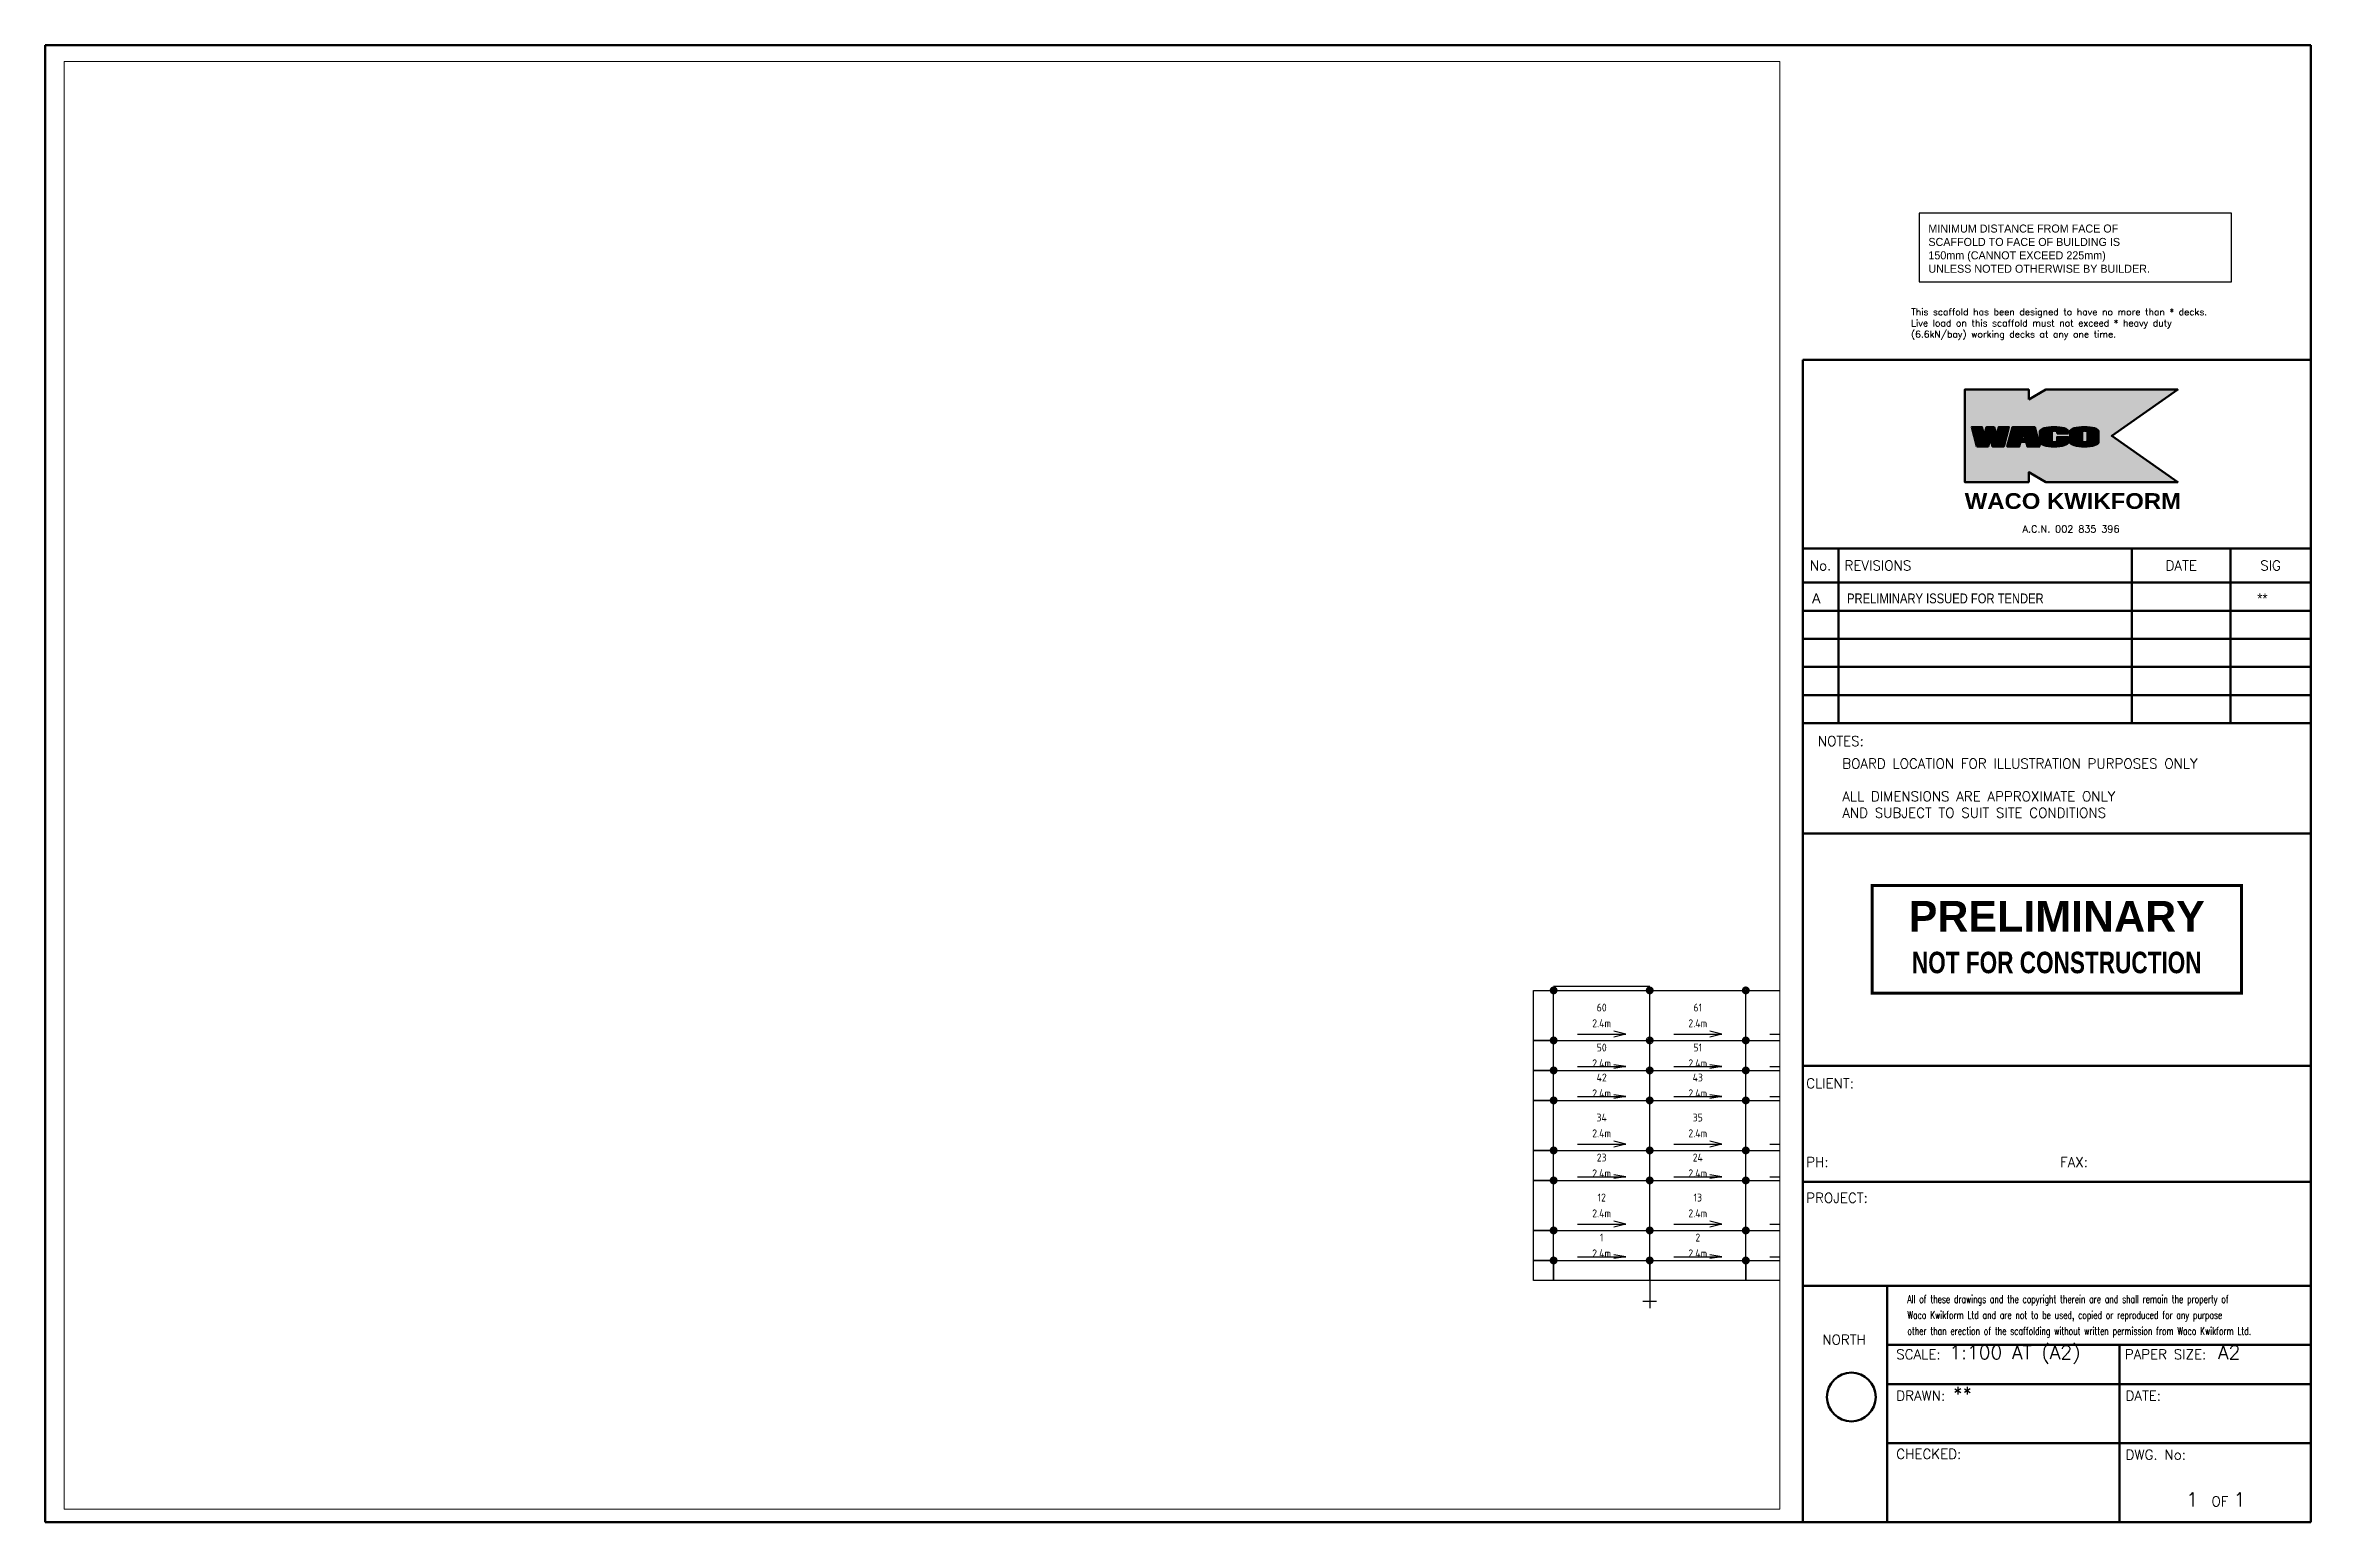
# Paper-space layout 'WACO Kwikform A2 Drawing Sheet No Ledgen' of a CAD drawing. Header units: millimetres. Extents: x 0 to 575, y 0 to 375.
# The model-space entities are those that its viewports show. They can reach past a viewport. Long polylines and large blocks are cut down to what shows.
import ezdxf
from ezdxf.enums import TextEntityAlignment as Align

# ---------------------------------------------------------------- set-up
doc = ezdxf.new("R2010")
doc.units = ezdxf.units.MM
doc.linetypes.add('KwikScaf_DASHED', pattern=[3.75, 2.5, -1.25])
doc.linetypes.add('KwikScaf_Line', pattern=[1, 1, 0])
doc.layers.get('0').update_dxf_attribs({"linetype": 'CONTINUOUS'})
for name, color, linetype in [('DISTANCE', 3, 'CONTINUOUS'), ('KwikScaf Schematic', 7, 'CONTINUOUS'), ('PRELIMINARY', 7, 'CONTINUOUS'), ('RED', 8, 'CONTINUOUS')]:
    doc.layers.add(name, color=color, linetype=linetype)
for name, color, linetype, lineweight in [('Sheet 018', 10, 'CONTINUOUS', 18), ('Sheet 025', 7, 'CONTINUOUS', 25), ('Sheet 035', 5, 'CONTINUOUS', 35), ('Sheet 050', 130, 'CONTINUOUS', 50), ('Sheet 070', 180, 'CONTINUOUS', 70)]:
    doc.layers.add(name, color=color, linetype=linetype, lineweight=lineweight)
doc.layers.add('Viewport', color=7, linetype='CONTINUOUS', plot=False)
doc.styles.add('ARCH', font='archd.shx', dxfattribs={"height": 250})
doc.styles.add('KwikScaf ISO', font='isocp.shx')
doc.styles.add('ROMANS', font='romans')
doc.styles.add('STAMP', font='ARIALBD.TTF')
doc.styles.add('WACO', font='ariblk.TTF')
pattern_1 = [(0, (0, 0), (0, 0.174625), [0.127, -0.047625]), (90, (0, 0), (-0.174625, 1e-17), [0.127, -0.047625])]

# ---------------------------------------------------------------- blocks, each defined once
blk = doc.blocks.new('REVDES')
at = {"style": 'ARCH'}
for tag, p in [('01', (2.31, 1.87)), ('03', (87.68, 1.87)), ('04', (115.37, 1.87))]:
    blk.add_attdef(tag, p, '', height=2.5, dxfattribs=at)
at = {"style": 'ARCH', "width": 0.85}
blk.add_attdef('02', (11.25, 1.87), '', height=2.5, dxfattribs=at)
blk = doc.blocks.new('PREL')
at = {"layer": 'RED', "const_width": 100}
blk.add_lwpolyline([(6000, 1750), (-6000, 1750), (-6000, -1750), (6000, -1750)], close=True, dxfattribs=at)
at = {"layer": 'RED', "style": 'STAMP'}
blk.add_text('PRELIMINARY', height=1000, dxfattribs=at).set_placement((0, 750), align=Align.MIDDLE)
at = {"layer": 'RED', "style": 'STAMP', "width": 0.75}
blk.add_text('NOT FOR CONSTRUCTION', height=700, dxfattribs=at).set_placement((0, -750), align=Align.MIDDLE)
blk = doc.blocks.new('REVISED TITLE')
at = {"layer": 'Sheet 025', "style": 'ROMANS'}
for s, p in [('CLIENT:', (-128.05, 110.15)), ('PH:', (-128.05, 90.15)), ('FAX:', (-63.6, 90.15)), ('PROJECT:', (-128.05, 81.06)), ('SCALE:', (-105.19, 41.33)), ('PAPER SIZE:', (-47.19, 41.33)), ('DRAWN:', (-105.19, 30.85)), ('DATE:', (-46.99, 30.85)), ('CHECKED:', (-105.19, 16.04)), ('DWG. No:', (-46.99, 15.86)), ('OF', (-25.18, 3.98))]:
    blk.add_text(s, height=2.5, dxfattribs=at).set_placement(p)
at = {"layer": 'Sheet 035', "style": 'ROMANS'}
for tag, p in [('CLIENT_CONTACT', (-110.61, 110.15)), ('ADDRESS_STREET', (-110.61, 100.15)), ('COMPANY', (-110.61, 105.15)), ('CITY', (-110.61, 95.15)), ('PHONE_NO.', (-110.61, 90.15)), ('FAX_NO.', (-46.16, 90.15)), ('PROJECT_TITLE:', (-110.61, 81.06)), ('PROJECT_DESCRIPTION', (-110.61, 76.06)), ('PROJECT_DESCRIPTION_2', (-110.61, 71.06)), ('PROJECT_DESCRIPTION_3', (-110.61, 66.06)), ('PROJECT_DESCRIPTION_4', (-110.61, 61.06)), ('SCALE', (-91.76, 41.33)), ('PAPER_SIZE', (-23.56, 41.33)), ('DRAFTSMAN', (-90.76, 30.85)), ('DATE', (-35.55, 30.85)), ('DWG_NO', (-46.15, 9.93))]:
    blk.add_attdef(tag, p, '', height=3.5, dxfattribs=at)
for tag, p in [('PAGE_NO.', (-30.05, 3.98)), ('OF_PAGES.', (-18.05, 3.98))]:
    blk.add_attdef(tag, text='', height=3.5, dxfattribs=at).set_placement(p, align=Align.CENTER)

msp = doc.modelspace()

# ---------------------------------------------------------------- linework, layer by layer
at = {"layer": 'KwikScaf Schematic', "color": 3, "linetype": 'KwikScaf_Line'}
for p, q in [((45944, 11037), (45944, 12307)), ((45944, 12307), (46452, 12307)), ((46452, 12307), (48891, 12307)), ((46452, 11037), (46452, 12307)), ((48891, 11037), (48891, 12307)), ((48891, 12307), (51330, 12307)), ((51330, 11037), (51330, 12307)), ((51330, 12307), (53769, 12307)), ((45944, 10275), (45944, 11037)), ((45944, 11037), (46452, 11037)), ((46452, 11037), (45944, 11037)), ((46452, 11037), (48891, 11037)), ((46452, 10275), (46452, 11037)), ((47062, 11196), (48282, 11196)), ((48282, 11196), (47977, 11275)), ((48282, 11196), (47977, 11117)), ((48891, 10275), (48891, 11037)), ((48891, 11037), (51330, 11037)), ((49501, 11196), (50721, 11196)), ((50721, 11196), (50416, 11275)), ((50721, 11196), (50416, 11117)), ((51330, 10275), (51330, 11037)), ((51330, 11037), (53769, 11037)), ((51940, 11196), (53160, 11196)), ((47062, 10371), (48282, 10371)), ((48282, 10371), (47977, 10418)), ((48282, 10371), (47977, 10323)), ((49501, 10371), (50721, 10371)), ((50721, 10371), (50416, 10418)), ((50721, 10371), (50416, 10323)), ((51940, 10371), (53160, 10371)), ((45944, 9513), (45944, 10275)), ((45944, 10275), (46452, 10275)), ((46452, 10275), (45944, 10275)), ((46452, 10275), (48891, 10275)), ((46452, 9513), (46452, 10275)), ((48891, 9513), (48891, 10275)), ((48891, 10275), (51330, 10275)), ((51330, 9513), (51330, 10275)), ((51330, 10275), (53769, 10275)), ((46452, 9513), (45944, 9513)), ((45944, 8243), (45944, 9513)), ((45944, 9513), (46452, 9513)), ((46452, 9513), (48891, 9513)), ((46452, 8243), (46452, 9513)), ((47062, 9609), (48282, 9609)), ((48282, 9609), (47977, 9656)), ((48282, 9609), (47977, 9561)), ((48891, 8243), (48891, 9513)), ((48891, 9513), (51330, 9513)), ((49501, 9609), (50721, 9609)), ((50721, 9609), (50416, 9656)), ((50721, 9609), (50416, 9561)), ((51330, 8243), (51330, 9513)), ((51330, 9513), (53769, 9513)), ((51940, 9609), (53160, 9609)), ((46452, 8243), (45944, 8243)), ((45944, 7481), (45944, 8243)), ((45944, 8243), (46452, 8243)), ((46452, 8243), (48891, 8243)), ((46452, 7481), (46452, 8243)), ((47062, 8402), (48282, 8402)), ((48282, 8402), (47977, 8481)), ((48282, 8402), (47977, 8323)), ((48891, 7481), (48891, 8243)), ((48891, 8243), (51330, 8243)), ((49501, 8402), (50721, 8402)), ((50721, 8402), (50416, 8481)), ((50721, 8402), (50416, 8323)), ((51330, 7481), (51330, 8243)), ((51330, 8243), (53769, 8243)), ((51940, 8402), (53160, 8402)), ((45944, 6211), (45944, 7481)), ((45944, 7481), (46452, 7481)), ((46452, 7481), (45944, 7481)), ((46452, 7481), (48891, 7481)), ((46452, 6211), (46452, 7481)), ((47062, 7577), (48282, 7577)), ((48282, 7577), (47977, 7624)), ((48282, 7577), (47977, 7529)), ((48891, 6211), (48891, 7481)), ((48891, 7481), (51330, 7481)), ((49501, 7577), (50721, 7577)), ((50721, 7577), (50416, 7624)), ((50721, 7577), (50416, 7529)), ((51330, 6211), (51330, 7481)), ((51330, 7481), (53769, 7481)), ((51940, 7577), (53160, 7577)), ((47062, 6370), (48282, 6370)), ((48282, 6370), (47977, 6449)), ((48282, 6370), (47977, 6291)), ((49501, 6370), (50721, 6370)), ((50721, 6370), (50416, 6449)), ((50721, 6370), (50416, 6291)), ((51940, 6370), (53160, 6370)), ((45944, 5449), (45944, 6211)), ((45944, 6211), (46452, 6211)), ((46452, 6211), (45944, 6211)), ((46452, 6211), (48891, 6211)), ((46452, 5449), (46452, 6211)), ((48891, 5449), (48891, 6211)), ((48891, 6211), (51330, 6211)), ((51330, 5449), (51330, 6211)), ((51330, 6211), (53769, 6211)), ((46452, 5449), (45944, 5449)), ((45944, 4941), (45944, 5449)), ((45944, 5449), (46452, 5449)), ((46452, 5449), (48891, 5449)), ((46452, 4941), (46452, 5449)), ((46452, 5449), (46452, 4941)), ((47062, 5545), (48282, 5545)), ((48282, 5545), (47977, 5592)), ((48282, 5545), (47977, 5497)), ((48891, 5449), (48891, 4941)), ((48891, 5449), (51330, 5449)), ((48891, 4941), (48891, 5449)), ((49501, 5545), (50721, 5545)), ((50721, 5545), (50416, 5592)), ((50721, 5545), (50416, 5497)), ((51330, 5449), (51330, 4941)), ((51330, 5449), (53769, 5449)), ((51330, 4941), (51330, 5449)), ((51940, 5545), (53160, 5545)), ((46452, 4941), (45944, 4941)), ((48891, 4941), (46452, 4941)), ((48891, 4941), (48891, 4241)), ((51330, 4941), (48891, 4941)), ((53769, 4941), (51330, 4941)), ((48716, 4416), (49066, 4416))]:
    msp.add_line(p, q, dxfattribs=at)
at = {"layer": 'KwikScaf Schematic', "color": 3, "linetype": 'KwikScaf_DASHED'}
msp.add_line((48891, 12407), (46452, 12407), dxfattribs=at)
at = {"layer": 'KwikScaf Schematic', "color": 3, "linetype": 'KwikScaf_Line', "const_width": 100}
for points in [[(46452, 12357, -0.198912), (46488, 12343, -0.198912), (46502, 12307, -0.198912), (46488, 12272, -0.198912), (46452, 12257, -0.198912), (46417, 12272, -0.198912), (46402, 12307, -0.198912), (46417, 12343, -0.198912)], [(48891, 12357, -0.198912), (48927, 12343, -0.198912), (48941, 12307, -0.198912), (48927, 12272, -0.198912), (48891, 12257, -0.198912), (48856, 12272, -0.198912), (48841, 12307, -0.198912), (48856, 12343, -0.198912)], [(51330, 12357, -0.198912), (51366, 12343, -0.198912), (51380, 12307, -0.198912), (51366, 12272, -0.198912), (51330, 12257, -0.198912), (51295, 12272, -0.198912), (51280, 12307, -0.198912), (51295, 12343, -0.198912)], [(46452, 11087, -0.198912), (46488, 11073, -0.198912), (46502, 11037, -0.198912), (46488, 11002, -0.198912), (46452, 10987, -0.198912), (46417, 11002, -0.198912), (46402, 11037, -0.198912), (46417, 11073, -0.198912)], [(48891, 11087, -0.198912), (48927, 11073, -0.198912), (48941, 11037, -0.198912), (48927, 11002, -0.198912), (48891, 10987, -0.198912), (48856, 11002, -0.198912), (48841, 11037, -0.198912), (48856, 11073, -0.198912)], [(51330, 11087, -0.198912), (51366, 11073, -0.198912), (51380, 11037, -0.198912), (51366, 11002, -0.198912), (51330, 10987, -0.198912), (51295, 11002, -0.198912), (51280, 11037, -0.198912), (51295, 11073, -0.198912)], [(46452, 10325, -0.198912), (46488, 10311, -0.198912), (46502, 10275, -0.198912), (46488, 10240, -0.198912), (46452, 10225, -0.198912), (46417, 10240, -0.198912), (46402, 10275, -0.198912), (46417, 10311, -0.198912)], [(48891, 10325, -0.198912), (48927, 10311, -0.198912), (48941, 10275, -0.198912), (48927, 10240, -0.198912), (48891, 10225, -0.198912), (48856, 10240, -0.198912), (48841, 10275, -0.198912), (48856, 10311, -0.198912)], [(51330, 10325, -0.198912), (51366, 10311, -0.198912), (51380, 10275, -0.198912), (51366, 10240, -0.198912), (51330, 10225, -0.198912), (51295, 10240, -0.198912), (51280, 10275, -0.198912), (51295, 10311, -0.198912)], [(46452, 9563, -0.198912), (46488, 9549, -0.198912), (46502, 9513, -0.198912), (46488, 9478, -0.198912), (46452, 9463, -0.198912), (46417, 9478, -0.198912), (46402, 9513, -0.198912), (46417, 9549, -0.198912)], [(46452, 9563, -0.198912), (46488, 9549, -0.198912), (46502, 9513, -0.198912), (46488, 9478, -0.198912), (46452, 9463, -0.198912), (46417, 9478, -0.198912), (46402, 9513, -0.198912), (46417, 9549, -0.198912)], [(48891, 9563, -0.198912), (48927, 9549, -0.198912), (48941, 9513, -0.198912), (48927, 9478, -0.198912), (48891, 9463, -0.198912), (48856, 9478, -0.198912), (48841, 9513, -0.198912), (48856, 9549, -0.198912)], [(48891, 9563, -0.198912), (48927, 9549, -0.198912), (48941, 9513, -0.198912), (48927, 9478, -0.198912), (48891, 9463, -0.198912), (48856, 9478, -0.198912), (48841, 9513, -0.198912), (48856, 9549, -0.198912)], [(51330, 9563, -0.198912), (51366, 9549, -0.198912), (51380, 9513, -0.198912), (51366, 9478, -0.198912), (51330, 9463, -0.198912), (51295, 9478, -0.198912), (51280, 9513, -0.198912), (51295, 9549, -0.198912)], [(51330, 9563, -0.198912), (51366, 9549, -0.198912), (51380, 9513, -0.198912), (51366, 9478, -0.198912), (51330, 9463, -0.198912), (51295, 9478, -0.198912), (51280, 9513, -0.198912), (51295, 9549, -0.198912)], [(46452, 8293, -0.198912), (46488, 8279, -0.198912), (46502, 8243, -0.198912), (46488, 8208, -0.198912), (46452, 8193, -0.198912), (46417, 8208, -0.198912), (46402, 8243, -0.198912), (46417, 8279, -0.198912)], [(48891, 8293, -0.198912), (48927, 8279, -0.198912), (48941, 8243, -0.198912), (48927, 8208, -0.198912), (48891, 8193, -0.198912), (48856, 8208, -0.198912), (48841, 8243, -0.198912), (48856, 8279, -0.198912)], [(51330, 8293, -0.198912), (51366, 8279, -0.198912), (51380, 8243, -0.198912), (51366, 8208, -0.198912), (51330, 8193, -0.198912), (51295, 8208, -0.198912), (51280, 8243, -0.198912), (51295, 8279, -0.198912)], [(46452, 7531, -0.198912), (46488, 7517, -0.198912), (46502, 7481, -0.198912), (46488, 7446, -0.198912), (46452, 7431, -0.198912), (46417, 7446, -0.198912), (46402, 7481, -0.198912), (46417, 7517, -0.198912)], [(46452, 7531, -0.198912), (46488, 7517, -0.198912), (46502, 7481, -0.198912), (46488, 7446, -0.198912), (46452, 7431, -0.198912), (46417, 7446, -0.198912), (46402, 7481, -0.198912), (46417, 7517, -0.198912)], [(48891, 7531, -0.198912), (48927, 7517, -0.198912), (48941, 7481, -0.198912), (48927, 7446, -0.198912), (48891, 7431, -0.198912), (48856, 7446, -0.198912), (48841, 7481, -0.198912), (48856, 7517, -0.198912)], [(48891, 7531, -0.198912), (48927, 7517, -0.198912), (48941, 7481, -0.198912), (48927, 7446, -0.198912), (48891, 7431, -0.198912), (48856, 7446, -0.198912), (48841, 7481, -0.198912), (48856, 7517, -0.198912)], [(51330, 7531, -0.198912), (51366, 7517, -0.198912), (51380, 7481, -0.198912), (51366, 7446, -0.198912), (51330, 7431, -0.198912), (51295, 7446, -0.198912), (51280, 7481, -0.198912), (51295, 7517, -0.198912)], [(51330, 7531, -0.198912), (51366, 7517, -0.198912), (51380, 7481, -0.198912), (51366, 7446, -0.198912), (51330, 7431, -0.198912), (51295, 7446, -0.198912), (51280, 7481, -0.198912), (51295, 7517, -0.198912)], [(46452, 6261, -0.198912), (46488, 6247, -0.198912), (46502, 6211, -0.198912), (46488, 6176, -0.198912), (46452, 6161, -0.198912), (46417, 6176, -0.198912), (46402, 6211, -0.198912), (46417, 6247, -0.198912)], [(48891, 6261, -0.198912), (48927, 6247, -0.198912), (48941, 6211, -0.198912), (48927, 6176, -0.198912), (48891, 6161, -0.198912), (48856, 6176, -0.198912), (48841, 6211, -0.198912), (48856, 6247, -0.198912)], [(51330, 6261, -0.198912), (51366, 6247, -0.198912), (51380, 6211, -0.198912), (51366, 6176, -0.198912), (51330, 6161, -0.198912), (51295, 6176, -0.198912), (51280, 6211, -0.198912), (51295, 6247, -0.198912)], [(46452, 5499, -0.198912), (46488, 5485, -0.198912), (46502, 5449, -0.198912), (46488, 5414, -0.198912), (46452, 5399, -0.198912), (46417, 5414, -0.198912), (46402, 5449, -0.198912), (46417, 5485, -0.198912)], [(48891, 5499, -0.198912), (48927, 5485, -0.198912), (48941, 5449, -0.198912), (48927, 5414, -0.198912), (48891, 5399, -0.198912), (48856, 5414, -0.198912), (48841, 5449, -0.198912), (48856, 5485, -0.198912)], [(51330, 5499, -0.198912), (51366, 5485, -0.198912), (51380, 5449, -0.198912), (51366, 5414, -0.198912), (51330, 5399, -0.198912), (51295, 5414, -0.198912), (51280, 5449, -0.198912), (51295, 5485, -0.198912)]]:
    msp.add_lwpolyline(points, format="xyb", close=True, dxfattribs=at)
at = {"layer": 'KwikScaf Schematic', "color": 3, "linetype": 'KwikScaf_Line'}
for points in [[(48891, 12357, 100, 100, -0.198912), (48927, 12343, 100, 100, -0.198912), (48941, 12307, 100, 100, -0.198912), (48927, 12272, 100, 100, -0.198912), (48891, 12257, 100, 100, -0.198912), (48856, 12272, 100, 100, -0.198912), (48841, 12307, 100, 100, -0.198912), (48856, 12343, 100, 100, -0.198912)], [(51330, 12357, 100, 100, -0.198912), (51366, 12343, 100, 100, -0.198912), (51380, 12307, 100, 100, -0.198912), (51366, 12272, 100, 100, -0.198912), (51330, 12257, 100, 100, -0.198912), (51295, 12272, 100, 100, -0.198912), (51280, 12307, 100, 100, -0.198912), (51295, 12343, 100, 100, -0.198912)], [(46452, 11087, 100, 100, -0.198912), (46488, 11073, 100, 100, -0.198912), (46502, 11037, 100, 100, -0.198912), (46488, 11002, 100, 100, -0.198912), (46452, 10987, 100, 100, -0.198912), (46417, 11002, 100, 100, -0.198912), (46402, 11037, 100, 100, -0.198912), (46417, 11073, 100, 100, -0.198912)], [(48891, 11087, 100, 100, -0.198912), (48927, 11073, 100, 100, -0.198912), (48941, 11037, 100, 100, -0.198912), (48927, 11002, 100, 100, -0.198912), (48891, 10987, 100, 100, -0.198912), (48856, 11002, 100, 100, -0.198912), (48841, 11037, 100, 100, -0.198912), (48856, 11073, 100, 100, -0.198912)], [(48891, 11087, 100, 100, -0.198912), (48927, 11073, 100, 100, -0.198912), (48941, 11037, 100, 100, -0.198912), (48927, 11002, 100, 100, -0.198912), (48891, 10987, 100, 100, -0.198912), (48856, 11002, 100, 100, -0.198912), (48841, 11037, 100, 100, -0.198912), (48856, 11073, 100, 100, -0.198912)], [(48891, 11087, 100, 100, -0.198912), (48927, 11073, 100, 100, -0.198912), (48941, 11037, 100, 100, -0.198912), (48927, 11002, 100, 100, -0.198912), (48891, 10987, 100, 100, -0.198912), (48856, 11002, 100, 100, -0.198912), (48841, 11037, 100, 100, -0.198912), (48856, 11073, 100, 100, -0.198912)], [(51330, 11087, 100, 100, -0.198912), (51366, 11073, 100, 100, -0.198912), (51380, 11037, 100, 100, -0.198912), (51366, 11002, 100, 100, -0.198912), (51330, 10987, 100, 100, -0.198912), (51295, 11002, 100, 100, -0.198912), (51280, 11037, 100, 100, -0.198912), (51295, 11073, 100, 100, -0.198912)], [(51330, 11087, 100, 100, -0.198912), (51366, 11073, 100, 100, -0.198912), (51380, 11037, 100, 100, -0.198912), (51366, 11002, 100, 100, -0.198912), (51330, 10987, 100, 100, -0.198912), (51295, 11002, 100, 100, -0.198912), (51280, 11037, 100, 100, -0.198912), (51295, 11073, 100, 100, -0.198912)], [(51330, 11087, 100, 100, -0.198912), (51366, 11073, 100, 100, -0.198912), (51380, 11037, 100, 100, -0.198912), (51366, 11002, 100, 100, -0.198912), (51330, 10987, 100, 100, -0.198912), (51295, 11002, 100, 100, -0.198912), (51280, 11037, 100, 100, -0.198912), (51295, 11073, 100, 100, -0.198912)], [(46452, 10325, 100, 100, -0.198912), (46488, 10311, 100, 100, -0.198912), (46502, 10275, 100, 100, -0.198912), (46488, 10240, 100, 100, -0.198912), (46452, 10225, 100, 100, -0.198912), (46417, 10240, 100, 100, -0.198912), (46402, 10275, 100, 100, -0.198912), (46417, 10311, 100, 100, -0.198912)], [(48891, 10325, 100, 100, -0.198912), (48927, 10311, 100, 100, -0.198912), (48941, 10275, 100, 100, -0.198912), (48927, 10240, 100, 100, -0.198912), (48891, 10225, 100, 100, -0.198912), (48856, 10240, 100, 100, -0.198912), (48841, 10275, 100, 100, -0.198912), (48856, 10311, 100, 100, -0.198912)], [(48891, 10325, 100, 100, -0.198912), (48927, 10311, 100, 100, -0.198912), (48941, 10275, 100, 100, -0.198912), (48927, 10240, 100, 100, -0.198912), (48891, 10225, 100, 100, -0.198912), (48856, 10240, 100, 100, -0.198912), (48841, 10275, 100, 100, -0.198912), (48856, 10311, 100, 100, -0.198912)], [(48891, 10325, 100, 100, -0.198912), (48927, 10311, 100, 100, -0.198912), (48941, 10275, 100, 100, -0.198912), (48927, 10240, 100, 100, -0.198912), (48891, 10225, 100, 100, -0.198912), (48856, 10240, 100, 100, -0.198912), (48841, 10275, 100, 100, -0.198912), (48856, 10311, 100, 100, -0.198912)], [(51330, 10325, 100, 100, -0.198912), (51366, 10311, 100, 100, -0.198912), (51380, 10275, 100, 100, -0.198912), (51366, 10240, 100, 100, -0.198912), (51330, 10225, 100, 100, -0.198912), (51295, 10240, 100, 100, -0.198912), (51280, 10275, 100, 100, -0.198912), (51295, 10311, 100, 100, -0.198912)], [(51330, 10325, 100, 100, -0.198912), (51366, 10311, 100, 100, -0.198912), (51380, 10275, 100, 100, -0.198912), (51366, 10240, 100, 100, -0.198912), (51330, 10225, 100, 100, -0.198912), (51295, 10240, 100, 100, -0.198912), (51280, 10275, 100, 100, -0.198912), (51295, 10311, 100, 100, -0.198912)], [(51330, 10325, 100, 100, -0.198912), (51366, 10311, 100, 100, -0.198912), (51380, 10275, 100, 100, -0.198912), (51366, 10240, 100, 100, -0.198912), (51330, 10225, 100, 100, -0.198912), (51295, 10240, 100, 100, -0.198912), (51280, 10275, 100, 100, -0.198912), (51295, 10311, 100, 100, -0.198912)], [(48891, 9563, 100, 100, -0.198912), (48927, 9549, 100, 100, -0.198912), (48941, 9513, 100, 100, -0.198912), (48927, 9478, 100, 100, -0.198912), (48891, 9463, 100, 100, -0.198912), (48856, 9478, 100, 100, -0.198912), (48841, 9513, 100, 100, -0.198912), (48856, 9549, 100, 100, -0.198912)], [(48891, 9563, 100, 100, -0.198912), (48927, 9549, 100, 100, -0.198912), (48941, 9513, 100, 100, -0.198912), (48927, 9478, 100, 100, -0.198912), (48891, 9463, 100, 100, -0.198912), (48856, 9478, 100, 100, -0.198912), (48841, 9513, 100, 100, -0.198912), (48856, 9549, 100, 100, -0.198912)], [(51330, 9563, 100, 100, -0.198912), (51366, 9549, 100, 100, -0.198912), (51380, 9513, 100, 100, -0.198912), (51366, 9478, 100, 100, -0.198912), (51330, 9463, 100, 100, -0.198912), (51295, 9478, 100, 100, -0.198912), (51280, 9513, 100, 100, -0.198912), (51295, 9549, 100, 100, -0.198912)], [(51330, 9563, 100, 100, -0.198912), (51366, 9549, 100, 100, -0.198912), (51380, 9513, 100, 100, -0.198912), (51366, 9478, 100, 100, -0.198912), (51330, 9463, 100, 100, -0.198912), (51295, 9478, 100, 100, -0.198912), (51280, 9513, 100, 100, -0.198912), (51295, 9549, 100, 100, -0.198912)], [(46452, 8293, 100, 100, -0.198912), (46488, 8279, 100, 100, -0.198912), (46502, 8243, 100, 100, -0.198912), (46488, 8208, 100, 100, -0.198912), (46452, 8193, 100, 100, -0.198912), (46417, 8208, 100, 100, -0.198912), (46402, 8243, 100, 100, -0.198912), (46417, 8279, 100, 100, -0.198912)], [(48891, 8293, 100, 100, -0.198912), (48927, 8279, 100, 100, -0.198912), (48941, 8243, 100, 100, -0.198912), (48927, 8208, 100, 100, -0.198912), (48891, 8193, 100, 100, -0.198912), (48856, 8208, 100, 100, -0.198912), (48841, 8243, 100, 100, -0.198912), (48856, 8279, 100, 100, -0.198912)], [(48891, 8293, 100, 100, -0.198912), (48927, 8279, 100, 100, -0.198912), (48941, 8243, 100, 100, -0.198912), (48927, 8208, 100, 100, -0.198912), (48891, 8193, 100, 100, -0.198912), (48856, 8208, 100, 100, -0.198912), (48841, 8243, 100, 100, -0.198912), (48856, 8279, 100, 100, -0.198912)], [(48891, 8293, 100, 100, -0.198912), (48927, 8279, 100, 100, -0.198912), (48941, 8243, 100, 100, -0.198912), (48927, 8208, 100, 100, -0.198912), (48891, 8193, 100, 100, -0.198912), (48856, 8208, 100, 100, -0.198912), (48841, 8243, 100, 100, -0.198912), (48856, 8279, 100, 100, -0.198912)], [(51330, 8293, 100, 100, -0.198912), (51366, 8279, 100, 100, -0.198912), (51380, 8243, 100, 100, -0.198912), (51366, 8208, 100, 100, -0.198912), (51330, 8193, 100, 100, -0.198912), (51295, 8208, 100, 100, -0.198912), (51280, 8243, 100, 100, -0.198912), (51295, 8279, 100, 100, -0.198912)], [(51330, 8293, 100, 100, -0.198912), (51366, 8279, 100, 100, -0.198912), (51380, 8243, 100, 100, -0.198912), (51366, 8208, 100, 100, -0.198912), (51330, 8193, 100, 100, -0.198912), (51295, 8208, 100, 100, -0.198912), (51280, 8243, 100, 100, -0.198912), (51295, 8279, 100, 100, -0.198912)], [(51330, 8293, 100, 100, -0.198912), (51366, 8279, 100, 100, -0.198912), (51380, 8243, 100, 100, -0.198912), (51366, 8208, 100, 100, -0.198912), (51330, 8193, 100, 100, -0.198912), (51295, 8208, 100, 100, -0.198912), (51280, 8243, 100, 100, -0.198912), (51295, 8279, 100, 100, -0.198912)], [(48891, 7531, 100, 100, -0.198912), (48927, 7517, 100, 100, -0.198912), (48941, 7481, 100, 100, -0.198912), (48927, 7446, 100, 100, -0.198912), (48891, 7431, 100, 100, -0.198912), (48856, 7446, 100, 100, -0.198912), (48841, 7481, 100, 100, -0.198912), (48856, 7517, 100, 100, -0.198912)], [(48891, 7531, 100, 100, -0.198912), (48927, 7517, 100, 100, -0.198912), (48941, 7481, 100, 100, -0.198912), (48927, 7446, 100, 100, -0.198912), (48891, 7431, 100, 100, -0.198912), (48856, 7446, 100, 100, -0.198912), (48841, 7481, 100, 100, -0.198912), (48856, 7517, 100, 100, -0.198912)], [(51330, 7531, 100, 100, -0.198912), (51366, 7517, 100, 100, -0.198912), (51380, 7481, 100, 100, -0.198912), (51366, 7446, 100, 100, -0.198912), (51330, 7431, 100, 100, -0.198912), (51295, 7446, 100, 100, -0.198912), (51280, 7481, 100, 100, -0.198912), (51295, 7517, 100, 100, -0.198912)], [(51330, 7531, 100, 100, -0.198912), (51366, 7517, 100, 100, -0.198912), (51380, 7481, 100, 100, -0.198912), (51366, 7446, 100, 100, -0.198912), (51330, 7431, 100, 100, -0.198912), (51295, 7446, 100, 100, -0.198912), (51280, 7481, 100, 100, -0.198912), (51295, 7517, 100, 100, -0.198912)], [(46452, 6261, 100, 100, -0.198912), (46488, 6247, 100, 100, -0.198912), (46502, 6211, 100, 100, -0.198912), (46488, 6176, 100, 100, -0.198912), (46452, 6161, 100, 100, -0.198912), (46417, 6176, 100, 100, -0.198912), (46402, 6211, 100, 100, -0.198912), (46417, 6247, 100, 100, -0.198912)], [(48891, 6261, 100, 100, -0.198912), (48927, 6247, 100, 100, -0.198912), (48941, 6211, 100, 100, -0.198912), (48927, 6176, 100, 100, -0.198912), (48891, 6161, 100, 100, -0.198912), (48856, 6176, 100, 100, -0.198912), (48841, 6211, 100, 100, -0.198912), (48856, 6247, 100, 100, -0.198912)], [(48891, 6261, 100, 100, -0.198912), (48927, 6247, 100, 100, -0.198912), (48941, 6211, 100, 100, -0.198912), (48927, 6176, 100, 100, -0.198912), (48891, 6161, 100, 100, -0.198912), (48856, 6176, 100, 100, -0.198912), (48841, 6211, 100, 100, -0.198912), (48856, 6247, 100, 100, -0.198912)], [(48891, 6261, 100, 100, -0.198912), (48927, 6247, 100, 100, -0.198912), (48941, 6211, 100, 100, -0.198912), (48927, 6176, 100, 100, -0.198912), (48891, 6161, 100, 100, -0.198912), (48856, 6176, 100, 100, -0.198912), (48841, 6211, 100, 100, -0.198912), (48856, 6247, 100, 100, -0.198912)], [(51330, 6261, 100, 100, -0.198912), (51366, 6247, 100, 100, -0.198912), (51380, 6211, 100, 100, -0.198912), (51366, 6176, 100, 100, -0.198912), (51330, 6161, 100, 100, -0.198912), (51295, 6176, 100, 100, -0.198912), (51280, 6211, 100, 100, -0.198912), (51295, 6247, 100, 100, -0.198912)], [(51330, 6261, 100, 100, -0.198912), (51366, 6247, 100, 100, -0.198912), (51380, 6211, 100, 100, -0.198912), (51366, 6176, 100, 100, -0.198912), (51330, 6161, 100, 100, -0.198912), (51295, 6176, 100, 100, -0.198912), (51280, 6211, 100, 100, -0.198912), (51295, 6247, 100, 100, -0.198912)], [(51330, 6261, 100, 100, -0.198912), (51366, 6247, 100, 100, -0.198912), (51380, 6211, 100, 100, -0.198912), (51366, 6176, 100, 100, -0.198912), (51330, 6161, 100, 100, -0.198912), (51295, 6176, 100, 100, -0.198912), (51280, 6211, 100, 100, -0.198912), (51295, 6247, 100, 100, -0.198912)], [(48891, 5499, 100, 100, -0.198912), (48927, 5485, 100, 100, -0.198912), (48941, 5449, 100, 100, -0.198912), (48927, 5414, 100, 100, -0.198912), (48891, 5399, 100, 100, -0.198912), (48856, 5414, 100, 100, -0.198912), (48841, 5449, 100, 100, -0.198912), (48856, 5485, 100, 100, -0.198912)], [(51330, 5499, 100, 100, -0.198912), (51366, 5485, 100, 100, -0.198912), (51380, 5449, 100, 100, -0.198912), (51366, 5414, 100, 100, -0.198912), (51330, 5399, 100, 100, -0.198912), (51295, 5414, 100, 100, -0.198912), (51280, 5449, 100, 100, -0.198912), (51295, 5485, 100, 100, -0.198912)]]:
    msp.add_lwpolyline(points, format="xyseb", close=True, dxfattribs=at)

# ---------------------------------------------------------------- texts
at = {"layer": 'KwikScaf Schematic', "style": 'KwikScaf ISO'}
for s, p in [('2.4m', (47672, 11472)), ('60', (47672, 11872)), ('2.4m', (50111, 11472)), ('61', (50111, 11872)), ('2.4m', (52550, 11472)), ('50', (47672, 10856)), ('51', (50111, 10856)), ('2.4m', (47672, 10456)), ('2.4m', (50111, 10456)), ('2.4m', (52550, 10456)), ('2.4m', (47672, 9694)), ('42', (47672, 10094)), ('2.4m', (50111, 9694)), ('43', (50111, 10094)), ('2.4m', (52550, 9694)), ('2.4m', (47672, 8678)), ('34', (47672, 9078)), ('2.4m', (50111, 8678)), ('35', (50111, 9078)), ('2.4m', (52550, 8678)), ('23', (47672, 8062)), ('24', (50111, 8062)), ('2.4m', (47672, 7662)), ('2.4m', (50111, 7662)), ('2.4m', (52550, 7662)), ('12', (47672, 7046)), ('13', (50111, 7046)), ('2.4m', (47672, 6646)), ('2.4m', (50111, 6646)), ('2.4m', (52550, 6646)), ('1', (47672, 6030)), ('2', (50111, 6030)), ('2.4m', (47672, 5630)), ('2.4m', (50111, 5630)), ('2.4m', (52550, 5630))]:
    msp.add_text(s, height=200, dxfattribs=at).set_placement(p, align=Align.MIDDLE_CENTER)

psp = doc.layouts.new('WACO Kwikform A2 Drawing Sheet No Ledgen')

# ---------------------------------------------------------------- hatches: boundary and pattern name
h = psp.add_hatch()
h.set_pattern_fill('ANGLE', color=140, scale=0.025, style=0)
h.set_pattern_definition(pattern_1)
h.paths.add_polyline_path([(493.69, 275.27), (494.27, 273.1), (497.09, 273.1), (498.42, 278.06), (495.82, 278.06), (495.23, 275.87), (494.64, 278.06), (492.73, 278.06), (492.14, 275.87), (491.55, 278.06), (488.96, 278.06), (490.29, 273.1), (493.11, 273.1)])
h = psp.add_hatch()
h.set_pattern_fill('ANGLE', color=140, scale=0.025, style=0)
h.set_pattern_definition(pattern_1)
h.paths.add_polyline_path([(504.96, 278.06), (499.32, 278.06), (497.99, 273.1), (501.01, 273.1), (501.33, 274.31), (502.79, 274.31), (503.11, 273.1), (506.29, 273.1)])
h.paths.add_polyline_path([(502.14, 276.71), (502.6, 274.99), (501.68, 274.99)], flags=16)
h = psp.add_hatch()
h.set_pattern_fill('ANGLE', color=140, scale=0.025, style=0)
h.set_pattern_definition(pattern_1)
edge = h.paths.add_edge_path()
edge.add_ellipse((509.97, 276.84), major_axis=(-0.658, 0), ratio=0.455652, start_angle=180, end_angle=360, ccw=False)
edge.add_line((510.63, 276.84), (510.63, 276.42))
edge.add_line((510.63, 276.42), (513.49, 276.42))
edge.add_line((513.49, 276.42), (513.49, 276.96))
edge.add_ellipse((509.88, 276.96), major_axis=(-3.61, 0), ratio=0.304653, start_angle=180, end_angle=360)
edge.add_line((506.27, 276.96), (506.27, 274.2))
edge.add_ellipse((509.88, 274.2), major_axis=(-3.61, 0), ratio=0.304653, start_angle=0, end_angle=180)
edge.add_line((513.49, 274.2), (513.49, 275.5))
edge.add_line((513.49, 275.5), (510.63, 275.5))
edge.add_line((510.63, 275.5), (510.63, 274.44))
edge.add_ellipse((509.97, 274.48), major_axis=(-0.658, 0), ratio=0.455652, start_angle=0, end_angle=180, ccw=False)
edge.add_line((509.31, 274.48), (509.31, 276.88))
h = psp.add_hatch()
h.set_pattern_fill('ANGLE', color=140, scale=0.025, style=0)
h.set_pattern_definition(pattern_1)
edge = h.paths.add_edge_path()
edge.add_ellipse((517.56, 276.96), major_axis=(-3.61, 0), ratio=0.304653, start_angle=180, end_angle=360)
edge.add_line((513.95, 276.96), (513.95, 274.2))
edge.add_ellipse((517.56, 274.2), major_axis=(-3.61, 0), ratio=0.304653, start_angle=0, end_angle=180)
edge.add_line((521.17, 274.2), (521.17, 276.96))
edge = h.paths.add_edge_path(flags=16)
edge.add_ellipse((517.65, 276.84), major_axis=(-0.658, 0), ratio=0.455652, start_angle=180, end_angle=360, ccw=False)
edge.add_line((518.31, 276.84), (518.31, 274.44))
edge.add_ellipse((517.65, 274.48), major_axis=(-0.658, 0), ratio=0.455652, start_angle=0, end_angle=180, ccw=False)
edge.add_line((517, 274.48), (517, 276.88))
at = {"layer": 'Sheet 070'}
h = psp.add_hatch(color=51, dxfattribs=at)
h.paths.add_polyline_path([(501.68, 274.99), (502.6, 274.99), (502.14, 276.71)], flags=0)
h.paths.add_polyline_path([(506.29, 273.1), (504.96, 278.06), (499.32, 278.06), (497.99, 273.1), (501.01, 273.1), (501.33, 274.31), (502.79, 274.31), (503.11, 273.1)], flags=16)
h.paths.add_polyline_path([(490.29, 273.1), (488.96, 278.06), (491.55, 278.06), (492.14, 275.87), (492.73, 278.06), (494.64, 278.06), (495.23, 275.87), (495.82, 278.06), (498.42, 278.06), (497.09, 273.1), (494.27, 273.1), (493.69, 275.27), (493.11, 273.1)], flags=16)
h.paths.add_polyline_path([(503.44, 285.06), (503.44, 287.56), (487.19, 287.56), (487.19, 264.06), (503.44, 264.06), (503.44, 266.56), (507.77, 264.06), (541.27, 264.06), (524.49, 275.81), (541.27, 287.56), (507.77, 287.56)])
edge = h.paths.add_edge_path(flags=16)
edge.add_line((510.63, 274.48), (510.63, 275.5))
edge.add_line((510.63, 275.5), (513.49, 275.5))
edge.add_line((513.49, 275.5), (513.49, 274.2))
edge.add_ellipse((509.88, 274.2), major_axis=(-3.61, 0), ratio=0.304653, start_angle=0, end_angle=180, ccw=False)
edge.add_line((506.27, 274.2), (506.27, 276.96))
edge.add_ellipse((509.88, 276.96), major_axis=(-3.61, 0), ratio=0.304653, start_angle=180, end_angle=360, ccw=False)
edge.add_line((513.49, 276.96), (513.49, 276.42))
edge.add_line((513.49, 276.42), (510.63, 276.42))
edge.add_line((510.63, 276.42), (510.63, 276.84))
edge.add_ellipse((509.97, 276.84), major_axis=(-0.658, 0), ratio=0.455652, start_angle=180, end_angle=360)
edge.add_line((509.31, 276.84), (509.31, 274.48))
edge.add_ellipse((509.97, 274.48), major_axis=(-0.658, 0), ratio=0.455652, start_angle=0, end_angle=180)
edge = h.paths.add_edge_path(flags=16)
edge.add_ellipse((517.56, 274.2), major_axis=(-3.61, 0), ratio=0.304653, start_angle=0, end_angle=180, ccw=False)
edge.add_line((513.95, 274.2), (513.95, 276.96))
edge.add_ellipse((517.56, 276.96), major_axis=(-3.61, 0), ratio=0.304653, start_angle=180, end_angle=360, ccw=False)
edge.add_line((521.17, 276.96), (521.17, 274.2))
edge = h.paths.add_edge_path(flags=0)
edge.add_line((517, 276.84), (517, 274.48))
edge.add_ellipse((517.65, 274.48), major_axis=(-0.658, 0), ratio=0.455652, start_angle=0, end_angle=180)
edge.add_line((518.31, 274.48), (518.31, 276.84))
edge.add_ellipse((517.65, 276.84), major_axis=(-0.658, 0), ratio=0.455652, start_angle=180, end_angle=360)

# ---------------------------------------------------------------- linework, layer by layer
at = {"layer": 'DISTANCE'}
psp.add_lwpolyline([(475.65, 314.96), (554.86, 314.96), (554.86, 332.4), (475.65, 332.4)], close=True, dxfattribs=at)
at = {"layer": 'Sheet 050', "color": 7}
for p, q in [((455.13, 202.86), (455.13, 247.24)), ((529.64, 202.86), (529.64, 247.24)), ((554.64, 202.86), (554.64, 247.24)), ((446.08, 238.56), (575, 238.56)), ((446.08, 231.42), (575, 231.42)), ((446.08, 224.28), (575, 224.28)), ((446.08, 217.14), (575, 217.14)), ((446.08, 210), (575, 210)), ((467.54, 45), (575, 45)), ((526.5, 0), (526.5, 45)), ((467.54, 35), (575, 35)), ((467.54, 20), (575, 20))]:
    psp.add_line(p, q, dxfattribs=at)
at = {"layer": 'Sheet 070', "color": 7}
for p, q in [((575, 375), (0, 375)), ((0, 0), (0, 375)), ((575, 0), (575, 375)), ((446.08, 295.14), (575, 295.14)), ((446.08, 295.14), (446.08, 0)), ((446.08, 247.24), (575, 247.24)), ((446.08, 202.86), (575, 202.86)), ((446.08, 174.81), (575, 174.81)), ((446.1, 115.87), (575, 115.87)), ((446.1, 86.35), (575, 86.35)), ((446.08, 60), (575, 60)), ((467.54, -0.18), (467.54, 59.82)), ((575, 0), (0, 0))]:
    psp.add_line(p, q, dxfattribs=at)
at = {"layer": 'Sheet 070'}
for p, q in [((506.27, 276.96), (506.27, 274.2)), ((509.31, 276.84), (509.31, 274.48)), ((510.63, 276.84), (510.63, 276.42)), ((510.63, 276.42), (513.49, 276.42)), ((513.49, 276.42), (513.49, 276.96)), ((513.95, 276.96), (513.95, 274.2)), ((517, 276.84), (517, 274.48)), ((518.31, 276.84), (518.31, 274.48)), ((521.17, 274.2), (521.17, 276.96))]:
    psp.add_line(p, q, dxfattribs=at)
at = {"layer": 'Sheet 070', "color": 7}
psp.add_lwpolyline([(503.44, 285.06), (503.44, 287.56), (487.19, 287.56), (487.19, 264.06), (503.44, 264.06), (503.44, 266.56), (507.77, 264.06), (541.27, 264.06), (524.49, 275.81), (541.27, 287.56), (507.77, 287.56)], close=True, dxfattribs=at)
at = {"layer": 'Sheet 070'}
for points in [[(490.29, 273.1), (488.96, 278.06), (491.55, 278.06), (492.14, 275.87), (492.73, 278.06), (494.64, 278.06), (495.23, 275.87), (495.82, 278.06), (498.42, 278.06), (497.09, 273.1), (494.27, 273.1), (493.69, 275.27), (493.11, 273.1), (490.29, 273.1)], [(506.29, 273.1), (504.96, 278.06), (499.32, 278.06), (497.99, 273.1), (501.01, 273.1), (501.33, 274.31), (502.79, 274.31), (503.11, 273.1)], [(501.68, 274.99), (502.6, 274.99), (502.14, 276.71)]]:
    psp.add_lwpolyline(points, close=True, dxfattribs=at)
psp.add_lwpolyline([(510.63, 274.48), (510.63, 275.5), (513.49, 275.5), (513.49, 274.2)], dxfattribs=at)
at = {"layer": 'Sheet 070', "color": 7}
psp.add_circle((458.41, 31.74), 6.19, dxfattribs=at)
at = {"layer": 'Sheet 070'}
for centre, major_axis, ratio in [((509.88, 276.96), (-3.61, 0), 0.304653), ((509.97, 276.84), (-0.658, 0), 0.455652), ((517.56, 276.96), (-3.61, 0), 0.304653), ((517.65, 276.84), (-0.658, 0), 0.455652)]:
    psp.add_ellipse(centre, major_axis=major_axis, ratio=ratio, start_param=3.141593, end_param=6.283185, dxfattribs=at)
at = {"layer": 'Sheet 070', "extrusion": (0, 0, -1)}
for centre, major_axis, ratio in [((509.88, 274.2), (-3.61, 0), 0.304653), ((509.97, 274.48), (-0.658, 0), 0.455652), ((517.56, 274.2), (-3.61, 0), 0.304653), ((517.65, 274.48), (-0.658, 0), 0.455652)]:
    psp.add_ellipse(centre, major_axis=major_axis, ratio=ratio, start_param=3.141593, end_param=6.283185, dxfattribs=at)

# ---------------------------------------------------------------- block references
at = {"color": 7}
ref = psp.add_blockref('REVDES', (446.08, 231.42), dxfattribs=at)
ref.add_attrib('01', 'A', (448.39, 233.29), dxfattribs={"height": 2.5, "style": 'ARCH'})
ref.add_attrib('02', 'PRELIMINARY ISSUED FOR TENDER', (457.33, 233.29), dxfattribs={"height": 2.5, "style": 'ARCH', "width": 0.85})
ref.add_attrib('04', '**', (561.45, 233.29), dxfattribs={"height": 2.5, "style": 'ARCH'})
psp.add_blockref('REVISED TITLE', (575, 0)).add_auto_attribs({'SCALE': '1:100 AT (A2)', 'PAPER_SIZE': 'A2', 'DRAFTSMAN': '**', 'PAGE_NO.': '1', 'OF_PAGES.': '1'})
at = {"layer": 'PRELIMINARY', "xscale": 0.0078125, "yscale": 0.0078125, "zscale": 0.0078125}
psp.add_blockref('PREL', (510.54, 147.95), dxfattribs=at)

# ---------------------------------------------------------------- texts
at = {"layer": 'DISTANCE', "style": 'ARCH'}
for s, p in [('MINIMUM DISTANCE FROM FACE OF ', (477.96, 327.44)), ('SCAFFOLD TO FACE OF BUILDING IS', (477.96, 324.04)), ('150mm (CANNOT EXCEED 225mm) ', (477.96, 320.64)), ('UNLESS NOTED OTHERWISE BY BUILDER.', (477.96, 317.24))]:
    psp.add_text(s, height=2.04, dxfattribs=at).set_placement(p)
at = {"layer": 'Sheet 018', "color": 7, "style": 'WACO', "width": 0.982356}
psp.add_text('WACO KWIKFORM', height=4, dxfattribs=at).set_placement((487.19, 257.27), (542.08, 257.27), align=Align.FIT)
at = {"layer": 'Sheet 018', "color": 7, "style": 'ROMANS'}
psp.add_text('A.C.N. 002 835 396', height=1.8, dxfattribs=at).set_placement((514.18, 251.28), align=Align.CENTER)
at = {"layer": 'Sheet 018', "color": 7, "style": 'ROMANS', "width": 0.7}
for s, p in [('All of these drawings and the copyright therein are and shall remain the property of ', (472.64, 55.61)), ('Waco Kwikform Ltd and are not to be used, copied or reproduced for any purpose ', (472.64, 51.57)), ('other than erection of the scaffolding without written permission from Waco Kwikform Ltd.', (472.64, 47.52))]:
    psp.add_text(s, height=2, dxfattribs=at).set_placement(p)
at = {"layer": 'Sheet 018', "color": 7, "insert": (473.59, 308.15), "char_height": 1.6999, "width": 95.7239, "attachment_point": 1, "style": 'ROMANS'}
psp.add_mtext('This scaffold has been designed to have no more than * decks.\\PLive load on this scaffold must not exceed * heavy duty \\P(6.6kN/bay) working decks at any one time.', dxfattribs=at)
at = {"layer": 'Sheet 025', "color": 7, "style": 'ROMANS'}
for s, p in [('No.', (450.6, 242.9)), ('DATE', (542.14, 242.9)), ('SIG', (564.82, 242.9))]:
    psp.add_text(s, height=2.5, dxfattribs=at).set_placement(p, align=Align.MIDDLE_CENTER)
psp.add_text('REVISIONS', height=2.5, dxfattribs=at).set_placement((456.69, 242.9), align=Align.MIDDLE_LEFT)
psp.add_text('NOTES:', height=2.5, dxfattribs=at).set_placement((449.89, 197.05))
at = {"layer": 'Sheet 025', "style": 'ROMANS'}
psp.add_text('NORTH', height=2.5, dxfattribs=at).set_placement((451.04, 45.07))
at = {"layer": 'Sheet 025', "color": 7, "insert": (456.1, 193.85), "char_height": 2.5, "width": 104.1343, "attachment_point": 1, "style": 'ROMANS'}
psp.add_mtext('BOARD LOCATION FOR ILLUSTRATION PURPOSES ONLY\\P\\PALL DIMENSIONS ARE APPROXIMATE ONLY\\PAND SUBJECT TO SUIT SITE CONDITIONS', dxfattribs=at)

# ---------------------------------------------------------------- viewports
at = {"layer": 'Viewport', "color": 7}
psp.add_viewport(center=(222.53, 187.07), size=(435.45, 367.5439), view_center_point=(30420.99, 17514.69), view_height=36754.3866, dxfattribs=at)

doc.saveas('drawing.dxf')
